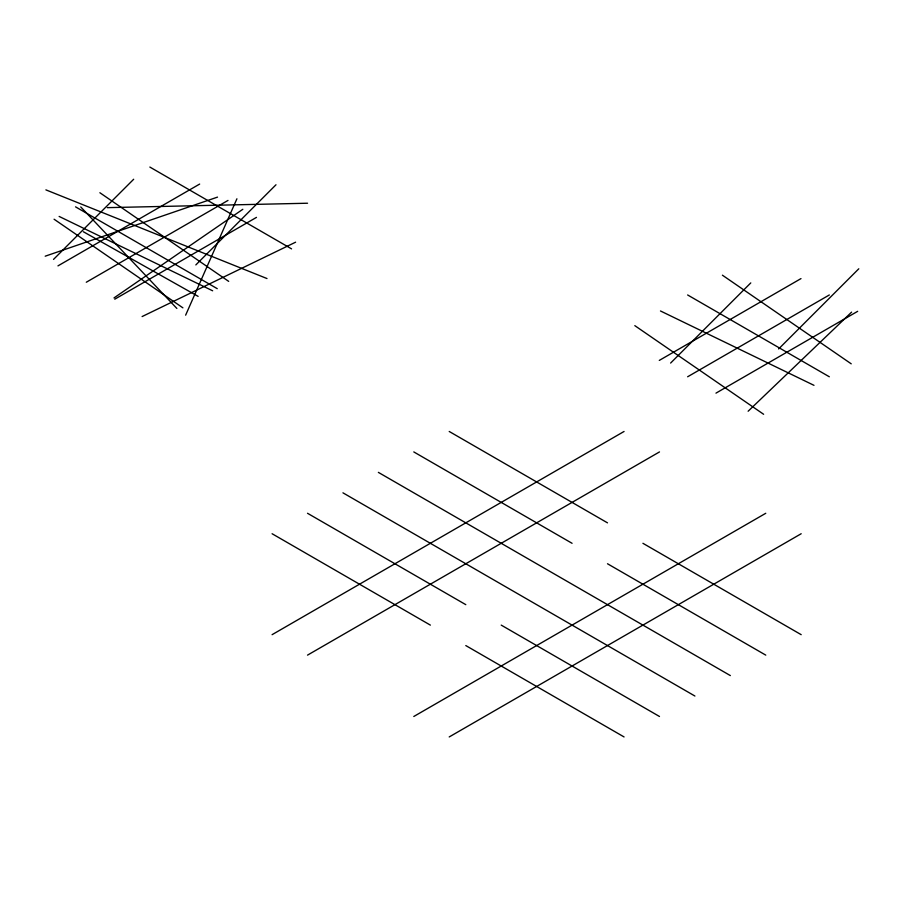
<?xml version="1.0" encoding="UTF-8"?>
<svg xmlns="http://www.w3.org/2000/svg" width="904" height="904" viewBox="0 0 904 904"><rect width="100%" height="100%" fill="white"/><g stroke="black" fill="none" stroke-linecap="round" stroke-linejoin="round"><path stroke-width="1.36" d="M185.636 315.168L236.916 198.79M53.517 259.414L133.679 179.252M195.84 264.917L275.991 184.766M670.621 363.058L750.783 282.907M778.638 348.944L858.8 268.782M748.128 411.23L851.602 312.14M113.994 297.924L242.814 209.299M57.958 265.878L199.66 184.066M86.298 282.24L228 200.428M114.774 299.19L256.476 217.378M659.287 360.413L800.989 278.601M687.628 376.776L829.33 294.964M272.093 634.676L624.065 431.468M715.968 393.138L857.67 311.326M307.518 655.129L659.491 451.921M413.795 716.488L765.767 513.28M449.22 736.941L801.193 533.733M142.109 316.558L295.619 242.182M45.2 256.194L217.514 197.117M107.305 207.649L307.552 203.23M45.901 189.874L266.996 278.545M660.462 310.965L813.984 385.33M59.133 216.429L212.655 290.794M83.36 231.74L198.123 296.365M687.628 294.964L829.33 376.776M149.861 167.059L291.563 248.871M75.54 206.846L217.242 288.658M449.22 431.468L607.499 522.851M642.925 543.304L801.193 634.676M413.795 451.921L572.074 543.304M607.499 563.757L765.767 655.129M378.369 472.374L730.342 675.582M342.944 492.827L694.916 696.035M307.518 513.28L465.797 604.663M501.223 625.116L659.491 716.488M272.093 533.733L430.372 625.116M465.797 645.569L624.065 736.941M722.409 275.189L851.229 363.826M634.811 325.643L763.631 414.281M99.881 192.733L228.689 281.37M54.082 219.22L182.902 307.846M80.739 206.948L176.879 308.456"/></g></svg>
